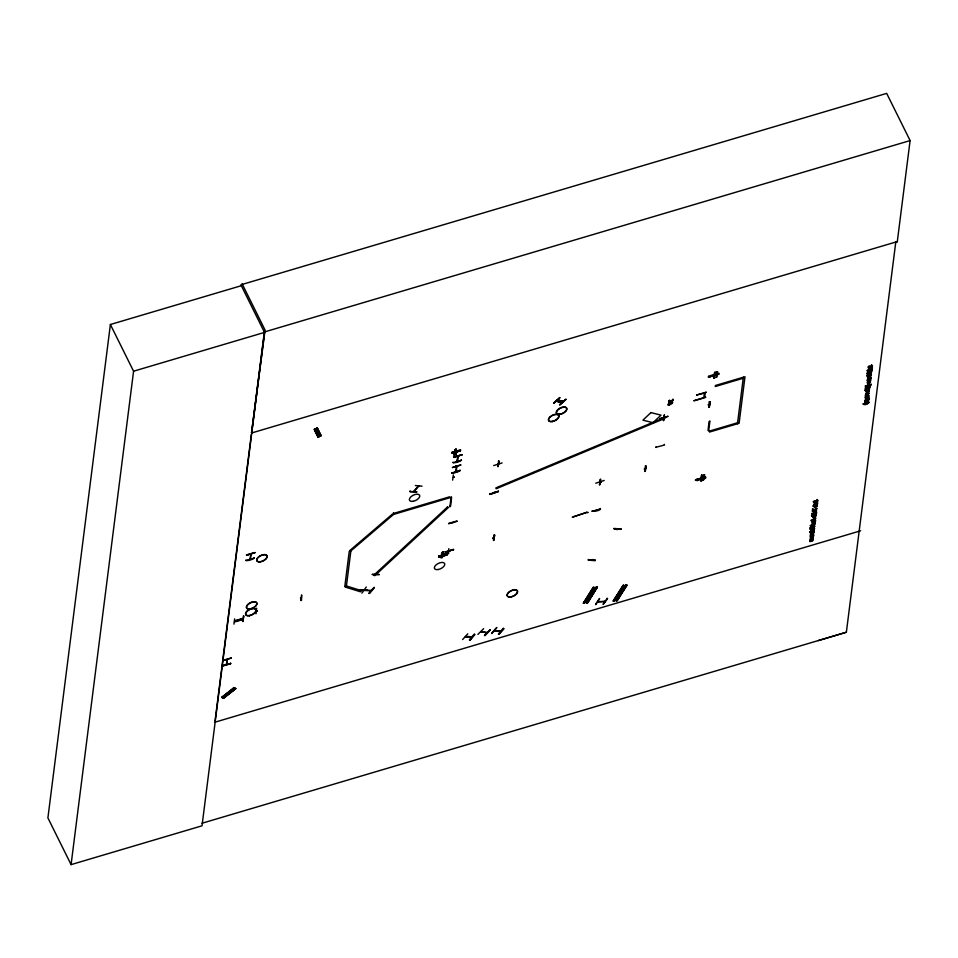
<?xml version="1.0" encoding="UTF-8"?>
<svg xmlns="http://www.w3.org/2000/svg" width="958" height="958" viewBox="0 0 958 958"><rect width="100%" height="100%" fill="white"/><g stroke="black" fill="none" stroke-linecap="round" stroke-linejoin="round"><path stroke-width="1.44" d="M256.648 608.198L256.014 613.791M448.799 548.635L448.56 553.784M452.631 480.126L453.326 474.893M599.852 484.736L600.486 479.108M664.433 414.946L663.439 420.742L664.145 415.425M664.385 414.994L663.666 420.263M811.127 540.025L810.229 541.162L811.127 540.025C809.019 540.276 810.217 537.57 812.815 537.63A1.401 0.719 -26.4 0 1 813.318 537.893L813.043 538.947L812.216 538.719M559.28 401.618L559.951 400.995M480.964 631.741L487.083 632.831M481.73 631.585L481.132 631.478L487.466 632.543M486.592 632.735L487.394 632.508M442.8 554.933L443.159 553.317M456.128 453.912L456.355 451.996L455.745 453.888M701.304 478.078L701.903 476.234L701.34 478.461M714.093 377.44L714.273 375.955M438.788 555.784C438.477 556.885 448.164 555.209 447.158 553.425M705.483 476.844L705.531 478.305L697.149 480.533M443.626 553.185L443.446 554.526M810.468 533.63L814.06 532.277L813.917 531.295M866.391 387.391L869.984 386.05L869.84 385.308M364.256 590.451L371.177 590.703M449.865 506.914L451.134 496.903M573.243 516.841L587.242 512.195L572.285 517.188M709.842 421.532L708.764 430.226L708.034 430.441L709.04 421.736L709.902 420.981M241.32 285.7L110.386 324.511L47.9 817.916L71.084 864.619L202.018 825.808L264.504 332.402L240.889 284.813L886.677 93.381L910.1 140.575L897.299 241.656L895.778 242.111L846.369 632.232L818.276 640.627M71.084 864.619L133.569 371.213L110.386 324.511M215.083 720.727L251.331 434.501M895.79 242.039L897.311 241.584L251.523 433.016L262.672 345M263.043 342.114L264.312 332.007L910.1 140.575M226.292 664.66L227.262 659.882M226.711 664.541L227.274 659.475M233.944 624.137L234.626 618.868M230.459 663.08L230.627 663.762L222.208 666.181M254.133 557.688C255.115 558.993 245.559 561.759 245.739 560.167M246.601 555.305L255.02 552.526L246.41 554.91M250.936 554.071L250.373 559.137M243.32 615.994L243.931 616.15L242.793 621.538L243.512 616.222M393.678 513.404L393.558 514.422L350.868 550.934L349.239 551.413L344.796 586.476L346.425 585.985L361.669 590.703L360.471 591.781L345.215 587.062L346.425 585.985L350.868 550.934L349.802 550.551L392.493 514.039L393.558 514.422L449.482 497.837L449.613 496.819L393.678 513.404L393.391 512.817M459.996 470.103C460.99 471.42 451.434 474.174 451.613 472.593M460.834 465.133L452.475 467.408M461.301 459.804C462.295 461.121 452.739 463.888 452.918 462.295M453.769 457.433L462.199 454.643L453.577 457.038M451.05 497.513L451.637 497.25L450.631 505.956L449.901 506.183M455.852 471.779L456.236 471.18M456.176 465.839L456.738 467.025M457.816 456.224L457.11 461.481L457.517 460.87M455.828 471.719L456.415 466.666M456.834 466.498L456.188 471.611M668.169 404.947C671.786 403.378 668.109 406.539 667.977 404.563M672.54 400.24L668.744 401.809L668.588 401.127M672.648 399.378L672.779 400.264L669.81 401.151L669.678 400.252M673.103 399.246L672.732 400.624M708.645 430.992L708.716 430.381M737.456 423.771L743.36 377.212M814.875 523.942C815.869 525.271 810.037 527.008 810.24 525.307M816.108 514.195C817.102 515.536 811.27 517.26 811.474 515.572M813.354 513.308L811.893 514.183L811.749 513.452M810.66 527.547L810.157 529.463L810.181 527.331M815.378 519.931C816.384 521.427 810.719 521.93 811.079 520.242M812.875 510.039L812.42 511.524L812.516 508.902M810.707 531.618L809.941 532.301L809.797 531.558M816.827 508.518L813.114 510.063L813.043 508.746M810.48 536.145L810.157 535.905M811.043 532.732L810.731 533.271L810.624 532.265M810.899 532.013L810.815 532.66L811.163 531.486M809.989 531.941L810.779 531.031M811.342 529.355L811.019 529.115M812.3 521.787L811.977 521.535M814.563 504.65L814.216 505.752L814.096 504.782M814.3 505.165L812.923 506.267L814.18 504.207M813.414 531.439L814.216 531.031L810.971 531.427M817.473 503.453L814.372 504.591M812.396 527.032L811.905 528.852L811.869 527.187M814.132 516.266C811.725 517.152 814.935 518.362 813.941 515.871M815.45 505.836C813.055 506.71 816.276 507.872 815.258 505.453M811.654 520.278L813.881 520.481L813.797 519.236M811.977 540.659C814.623 541.066 811.869 537.893 810.229 540.204A1.497 0.766 -26.4 0 0 809.714 540.827C809.558 542.599 812.959 540.911 811.354 539.51M812.731 517.069C812.564 518.841 815.965 517.164 814.372 515.751M816.3 506.471C818.946 506.878 816.204 503.704 814.563 506.016A1.497 0.766 -26.4 0 0 814.049 506.638C813.893 508.423 817.282 506.734 815.689 505.321M815.581 520.314L814.372 520.433L814.312 518.985M817.198 499.884C820.946 501.752 810.743 502.243 813.713 501.453A1.533 0.79 -26.4 0 1 814.228 500.902C815.593 499.98 818.635 502.651 817.006 499.465M814.611 526.014L814.06 528.301L814.037 526.541M810.684 536.54C808.516 538.54 814.528 537.713 813.318 536.217M813.51 536.6L810.684 537.175L813.629 535.666L813.486 534.923M810.48 533.905C809.223 536.468 814.084 535.821 813.593 534.085M811.534 529.75C809.342 531.75 815.414 530.924 814.18 529.427M814.372 529.81L811.546 530.385L814.492 528.876L814.348 528.133M812.492 522.17C810.336 524.17 816.348 523.343 815.138 521.847M815.33 522.23L812.504 522.805L815.45 521.296L815.33 520.314M814.504 519.368L815.629 517.991M813.546 513.692C811.797 516.302 818.216 514.015 816.384 512.075M813.378 511.057C812.156 513.584 816.946 512.997 816.479 511.237M813.067 510.434L817.018 508.902M814.755 505.046L817.665 503.848M814.264 501.968C813.258 504.698 817.473 504.722 817.581 502.579M868.87 402.013C869.169 403.929 863.673 405.881 863.05 403.749M869.397 388.78C867.325 391.259 863.409 391.319 866.188 388.924M871.169 384.122L871.313 384.948L869.804 384.769A4.048 2.072 -26.4 0 0 868.475 385.02L867.11 385.571A4.287 2.191 -26.4 0 0 866.02 386.23L865.445 386.685L865.314 385.858M871.552 371.752C872.546 373.093 866.715 374.817 866.93 373.129M867.301 370.135C867.098 371.824 872.93 370.099 871.936 368.758M865.781 387.822L865.349 388.78L865.206 387.99M866.858 375.153C865.924 378.542 872.499 376.506 871.289 373.836M867.948 370.758L867.505 371.716L867.265 370.483M867.313 375.368L867.96 376.59L868.619 374.985M871.481 364.735C873.109 367.92 870.056 365.249 868.702 366.172A1.533 0.79 -26.4 0 0 868.176 366.722L868.223 367.86L868.738 367.237M869.289 398.085L868.834 400.037L865.038 400.947A1.617 0.826 -26.4 0 1 864.918 400.324L868.056 399.019L867.589 399.749M865.457 397.462L865.134 397.223M866.008 394.037L865.709 394.576L865.565 393.834M866.643 388.792L866.379 389.307M865.002 390.409L866.26 388.349M869.66 386.697C870.618 387.942 866.128 389.271 866.343 387.679M866.966 386.505L866.667 387.032L866.511 386.29M867.313 380.146L867.78 381.056L867.253 380.434M867.876 379.26L867.577 379.799L867.433 379.057M871.828 369.632C872.786 370.878 868.283 372.207 868.499 370.614M869.553 387.595L866.451 388.732M866.056 401.677C863.613 402.588 866.858 403.737 865.864 401.294M867.421 390.852C865.014 391.738 868.223 392.948 867.23 390.469M869.145 377.26C866.727 378.147 869.948 379.332 868.954 376.877M869.11 374.841L869.96 376.123L870.738 374.35M866.906 402.312C869.553 402.719 866.798 399.558 865.158 401.857A1.497 0.766 -26.4 0 0 864.643 402.492C864.487 404.264 867.888 402.576 866.283 401.163M868.271 391.487C870.918 391.894 868.176 388.72 866.535 391.032A1.497 0.766 -26.4 0 0 866.02 391.654C865.864 393.439 869.253 391.75 867.661 390.337M869.996 377.895C872.642 378.302 869.888 375.129 868.247 377.44A1.497 0.766 -26.4 0 0 867.744 378.063C867.577 379.847 870.978 378.159 869.385 376.745M871.672 365.154C875.013 367.728 867.553 365.417 868.93 367.632M865.649 397.845L865.373 399.007L868.439 398.265L865.649 398.48L868.607 396.971L868.451 396.241M865.433 394.935C864.104 397.69 868.786 397.331 868.559 395.391M866.2 394.433C864.128 396.325 869.78 393.187 868.882 392.852M866.834 389.188L869.744 387.99M867.553 381.751C865.565 383.966 870.666 383.691 870.283 381.811M870.475 382.194C864.99 384.038 869.541 381.595 870.427 380.625M868.104 382.098C866.607 380.302 871.696 381.092 870.582 379.44M868.08 379.643C866.116 381.895 873.732 376.949 869.577 377.129M452.128 452.188L460.523 449.829L460.391 450.895L452.008 453.266L452.152 452.2M438.92 556.287L447.35 553.808L447.218 554.874L438.836 557.233L438.98 556.179M455.804 454.056L456.032 452.32M456.092 453.984L456.319 452.236M460.379 450.667L460.499 449.817M710.333 376.686L710.465 375.62L718.847 373.261L718.704 374.327L710.165 376.195M697.161 480.665L697.101 479.204M714.117 377.488L714.369 375.548M701.364 478.258L701.879 476.437M251.523 433.016L265.079 330.079L242.087 283.76M256.493 611.336L257.427 610.869L256.576 611.108M301.04 600.546L301.638 594.906L301.507 600.415L300.848 600.163M453.457 477.324L454.272 477.252M453.517 549.82C454.248 547.653 445.482 554.718 444.991 551.616M453.074 522.637L452.739 522.781M449.625 550.599L449.23 550.814M502.112 462.93L493.681 465.588M497.645 465.001L498.124 464.51M498.519 461.073L499.19 461.325L498.004 466.738L498.603 461.085M498.483 491.682C482.389 495.801 491.789 494.831 498.34 491.011M493.825 537.929L492.891 538.204L493.741 537.761M493.729 537.953L492.975 538.168M494.663 535.067L493.478 540.468L494.005 534.803M494.627 535.031L493.933 540.324M595.756 483.215L604.163 480.449M592.008 510.985C591.697 511.931 601.612 510.77 600.391 508.53M600.223 479.575L599.492 484.916L600.678 479.503M596.175 510.159L596.547 510.051M644.495 468.929L645.249 468.737M645.333 471.312L646.027 466.019L644.878 471.468L645.405 465.804M659.715 418.73L668.133 416.299L659.739 418.754M656.098 447.494L655.943 446.811M663.631 418.442L664.11 417.856M665.175 417.784L664.277 417.88M708.261 404.839L709.171 404.743M708.824 407.294C709.734 393.558 710.189 409.773 708.621 406.899M709.938 401.845L709.219 407.114L709.998 401.857L709.351 401.63M360.052 590.08L367.022 589.972M455.05 454.367L454.044 455.014L454.882 449.709L453.936 455.086L455.409 454.667L456.056 448.967M455.026 454.727L455.888 449.062M458.487 451.314L456.367 451.972M442.991 552.143L441.997 557.556L442.859 551.892M443.231 552.191L441.746 552.61L440.919 557.927L442.392 557.496L443.039 551.796M445.458 554.143L443.338 554.754M709.459 376.686L708.321 377.248L708.561 376.219M714.153 375.524L713.482 375.536M713.662 378.111C716.632 360.268 712.153 389.451 715.375 372.494L717.566 371.884L716.584 377.248L713.47 377.727M696.442 479.515L695.304 480.078L696.43 479.539M717.314 371.92L716.572 377.236M701.124 478.353L700.454 478.365M700.825 480.473L703.292 480.102L704.549 474.713L703.555 480.078L700.645 480.94L701.448 475.192M700.957 480.736L701.831 475.12M701.352 480.676L701.963 475.384M471.276 637.489C474.473 636.783 463.588 635.92 465.935 636.878M591.852 560.107L592.643 559.496L592.092 560.119M617.395 529.067L616.832 529.69L617.599 529.163M669.271 400.372L668.78 401.522M815.042 502.231L815.306 503.692L816.97 501.944A1.233 0.635 -26.4 0 1 817.569 501.872L817.222 502.675M813.941 510.889L814.204 512.35L815.881 510.602A1.233 0.635 -26.4 0 1 816.479 510.53L816.132 511.332M811.055 533.738L811.318 535.199L812.983 533.45A1.233 0.635 -26.4 0 1 813.582 533.378L813.234 534.193M866.02 394.768L866.283 396.504L867.96 394.756A1.233 0.635 -26.4 0 1 868.547 394.684L868.75 395.786M865.361 400.408L867.709 399.522L865.493 400.815M816.036 503.477L817.402 502.375L815.845 503.094M814.935 512.135L816.312 511.033L814.743 511.752M812.049 534.983L813.414 533.881L811.845 534.6M867.014 396.301L868.391 395.199L866.822 395.905M812.216 524.733L814.695 523.798L812.348 525.14M812.408 539.115C814.312 537.222 809.247 538.264 810.707 539.617M413.473 491.682L418.598 485.91M816.503 506.854L816.946 505.776L815.881 505.704M814.983 516.901L815.665 516.326L814.563 516.134M812.168 541.042L812.624 539.965L811.558 539.893M868.463 391.87L868.918 390.792L867.852 390.72M223.25 697.975L235.656 688.419L233.92 687.593L221.801 697.4L223.525 698.178L235.836 688.586L223.585 698.119M221.825 697.256L222.388 697.652L234.482 687.964L222.16 697.412M456.786 460.355L457.217 460.954M455.828 471.336L455.685 470.713M595.134 560.646L588.236 560.167L588.32 559.472M595.325 560.406L588.44 559.795L595.229 559.975M457.553 461.265L458.116 456.14M416.826 492.113L409.952 491.574L416.73 491.694M318.068 437.195L314.308 429.639L317.158 428.01L321.146 435.686L317.996 437.207M316.619 428.274L320.595 435.974M320.846 435.591L317.158 428.01L320.882 435.662M318.14 437.028C321.469 435.231 308.248 419.855 318.415 437.028M583.41 603.145L584.739 603.061L594.211 587.35L583.41 603.145L593.433 587.446M584.344 602.929L593.84 587.23M586.739 602.774L596.535 587.218M586.667 602.786L596.211 587.086L586.476 602.941M587.218 602.881L597.289 587.146L587.242 602.905L596.954 587.038L596.044 587.266M613.18 601.049L623.239 585.314L613.18 601.049L614.018 601.001M623.49 585.314L614.186 600.834M625.909 585.003L616.245 600.846L627.059 585.063L617.263 600.63M616.245 600.846L625.873 584.859L626.724 584.943L617.024 600.81M560.286 401.234L559.688 401.725M583.434 603.157L593.098 587.278M597.241 587.182L587.805 602.857M626.269 585.146L616.832 600.81M813.605 531.81L811.354 531.87M562.31 402.516L556.394 400.588M815.174 517.308L815.809 515.691L813.246 516.446A1.497 0.766 -26.4 0 0 812.731 517.069M595.732 604.63L599.564 598.834M597.828 601.911L598.582 601.66M604.426 601.66L605.312 601.432M603.121 604.043L607.18 598.522M361.908 593.134L366.291 587.026M369.129 593.457C378.182 581.374 373.381 590.487 368.938 593.074M379.332 574.644L372.051 574.441L379.009 574.417M367.213 590.367L359.909 589.721M300.477 598.091L301.411 597.828M601.241 481.958L600.307 482.233M645.105 468.965L644.459 469.169M614.066 528.816L621.239 529.008L613.874 528.433M462.666 639.513L467.791 633.813M474.533 634.412L469.887 640.315L474.905 634.519L474.342 634.112L469.324 639.884M496.771 627.801L491.741 633.549M501.07 631.31L494.292 630.915L495.07 630.687M500.627 631.226L494.376 630.903M498.399 633.945L503.417 628.173M498.938 634.34L503.956 628.568L498.591 634.34M409.964 491.622L410.06 490.915M415.377 485.538L422.047 486.173M867.098 402.707L867.541 401.63L866.475 401.558M477.898 634.4L483.634 628.676M484.437 635.166L484.988 635.609L490.436 629.861M815.929 512.997C809.929 514.242 817.222 515.572 815.737 512.602M870.942 372.387C872.702 368.938 865.014 375.308 870.75 371.991M315.23 429.208L318.93 436.788M318.583 436.956L314.428 429.352L318.2 437.004M871.217 371.86L871.852 371.213L868.942 371.884A1.413 0.719 -26.4 0 0 868.451 372.458A1.641 0.838 -26.4 0 0 868.559 373.093L867.122 373.512M814.54 524.038L815.042 523.308L812.264 524.074A1.413 0.719 -26.4 0 0 811.773 524.637A1.641 0.838 -26.4 0 0 811.881 525.271L810.432 525.702M867.158 386.888L866.583 387.786M811.234 533.115L810.66 534.013M665.068 417.844L664.361 418.047M644.411 468.977L645.165 468.761M553.76 403.306L559.723 397.486M553.868 403.366L559.891 397.774L553.688 403.079M566.082 399.438L559.592 404.659M867.78 381.056L867.744 382.146M869.098 402.396L866.068 404.06L863.266 404.12M221.897 697.364L234.135 687.832M223.382 698.107L235.62 688.347M250.864 554.598L249.978 559.352M865.505 386.254L868.523 384.685L871.361 384.517M364.327 590.224L371.381 590.451M413.76 491.694L418.838 485.946M471.887 637.513L465.277 636.878M494.268 492.089L494.591 492.101M708.285 404.803L709.016 404.587M623.969 585.278L614.473 600.977M314.811 430.13L317.529 428.789M315.062 430.645L317.781 429.292M315.433 431.411L318.152 430.07M315.769 432.094L318.487 430.741M316.14 432.86L318.87 431.519M317.745 436.153L320.475 434.812M811.27 520.625L815.821 518.386M811.845 520.673L813.989 519.619M557.52 399.917L563.4 401.51M563.112 401.749L557.125 399.953L562.945 401.558M614.102 528.684L620.976 529.211M300.656 598.02L301.207 598.115M601.061 482.042L600.474 482.209M598.008 601.648L605.228 601.432L597.696 601.911M133.569 371.213L264.504 332.402M453.745 457.313L462.139 454.834M453.074 462.666L461.469 460.223M743.228 378.242L715.267 386.529L715.398 385.511L744.989 376.734L739.097 423.292L709.495 432.058L709.627 431.04L737.588 422.753M867.493 370.518L872.127 369.153M246.577 555.185L254.96 552.706M868.69 371.009L872.02 370.027M867.05 375.536L871.481 374.219M867.505 375.752L868.81 375.368M869.301 375.225L870.942 374.746M254.289 558.095L245.883 560.502M867.625 379.44L870.954 378.458M867.445 380.817L870.774 379.835M870.63 381.021L867.888 381.727M866.703 386.685L870.032 385.703M866.535 388.074L869.852 387.08M864.966 390.541L869.589 389.176M865.757 394.229L869.074 393.247M865.325 397.606L868.655 396.624M868.714 398.265L869.493 398.48M867.78 400.145L868.906 398.672M587.278 512.746L588.26 512.446M234.65 620.808L243.2 618.329M234.782 621.107L243.14 618.509M242.949 618.916L234.566 621.407M234.662 621.97L243.057 619.491M243.26 621.395L242.649 621.251M222.939 660.385L231.357 657.918M222.915 660.589L231.297 658.11M222.076 665.57L230.627 663.499M222.232 665.942L230.662 663.475M811.941 513.835L816.575 512.458M811.677 515.955L816.3 514.578M812.168 521.93L815.498 520.948M810.372 527.726L814.803 526.409M810.851 527.93L812.061 527.571M812.588 527.415L814.24 526.936M811.21 529.511L814.54 528.529M810.779 532.911L814.108 531.929M810.348 536.3L813.677 535.318M214.903 722.212L860.679 530.78M202.03 823.245L846.369 632.232M454.775 449.793L456.248 449.362M714.668 372.758L717.578 371.896M713.638 375.5L708.908 376.901L709.124 376.003M456.128 451.841L458.511 451.134M708.86 377.141L713.602 375.692M701.639 475.587L704.549 474.725M695.879 479.73L700.609 478.329M443.099 554.67L445.614 553.892M695.843 479.97L700.573 478.521M499.118 461.289L497.885 466.354M453.541 477.3L454.296 477.072M448.727 523.739L457.11 521.284M646.063 466.055L644.974 471.384M592.152 511.356L600.522 508.854M300.62 598.259L301.327 597.852M256.636 611.3L257.307 611.072M451.984 453.038L460.391 450.583M713.099 375.632L714.177 375.344M700.07 478.461L701.16 478.174M603.312 604.438L607.576 598.594L606.977 598.235M250.529 554.682L250.158 553.916M232.686 688.574L234.387 689.329M227.417 692.778L229.118 693.532M226.196 693.76L227.896 694.514M225.106 694.634L226.806 695.388M223.873 695.616L225.573 696.37M223.058 696.274L224.759 697.029M374.003 587.649L369.525 593.457M452.439 467.612L460.666 464.846M866.715 388.206L866.882 388.828M868.211 395.498L868.714 396.133M868.295 397.522L868.439 398.265M864.703 400.624L864.846 401.342M814.635 504.064L814.803 504.686M811.246 530.9L811.402 531.522M669.69 404.132L669.846 404.767M664.325 444.356L664.481 445.039L656.098 447.23M599.504 598.487L595.636 604.294M489.945 493.466L490.101 494.148L498.471 491.334M457.182 460.187L457.601 460.894M456.475 465.756L456.882 466.522M456.08 465.983L456.463 466.642M456.942 521.008L448.56 523.451M496.675 627.478L491.646 633.262M234.566 621.467L243.069 619.239M451.769 473.012L460.151 470.486L451.757 473.264M447.206 554.862L438.836 557.233M697.244 479.707L705.603 477.276L697.244 479.707M696.61 395.007L704.358 393.115L703.783 397.642C677.318 405.617 712.369 395.774 704.633 397.426L705.208 392.864L706.345 392.121L696.61 395.007M710.345 376.374L718.716 374.003L710.345 376.374M872.379 367.824L872.331 368.04A1.425 0.73 -26.4 0 1 871.84 368.638L869.253 369.405A1.425 0.73 -26.4 0 1 868.882 369.058L868.93 368.662A1.437 0.73 -26.4 0 1 869.421 368.052L871.469 367.261L872.379 367.824M869.397 368.591C871.624 370.303 872.846 365.645 869.397 368.591M668.492 403.45C672.612 406.443 675.45 398.384 668.492 403.45M668.971 403.378C672.372 404.731 673.69 400.157 668.971 403.378M556.215 401.127L562.083 402.779L556.215 401.127M490.113 629.741L484.628 635.549L490.137 629.789M650.937 412.587L642.926 420.155L653.021 422.718L661.02 415.149L650.937 412.587M565.771 399.294L559.735 404.959L565.795 399.33M447.386 507.093L373.728 575.315L374.865 575.626L448.524 507.405L447.386 507.093M662.996 418.179L495.921 487.873L496.112 488.784L663.187 419.089L662.996 418.179M453.517 549.485L445.147 552.024L453.565 549.545M438.141 569.543A5.664 2.898 -26.4 0 0 444.644 563.508A5.664 2.898 -26.4 0 0 435.914 565.04A5.664 2.898 -26.4 0 0 438.141 569.543M250.278 609.001A5.688 2.91 -26.4 0 0 256.804 602.953A5.688 2.91 -26.4 0 0 248.038 604.486A5.688 2.91 -26.4 0 0 250.278 609.001M250.194 608.833A5.688 2.91 -26.4 0 0 256.72 602.774A5.688 2.91 -26.4 0 0 247.942 604.318A5.688 2.91 -26.4 0 0 250.194 608.833M249.427 615.719A5.688 2.91 -26.4 0 0 255.954 609.671A5.688 2.91 -26.4 0 0 247.176 611.204A5.688 2.91 -26.4 0 0 249.427 615.719M249.331 615.539A5.688 2.91 -26.4 0 0 255.858 609.492A5.688 2.91 -26.4 0 0 247.092 611.024A5.688 2.91 -26.4 0 0 249.331 615.539M260.229 561.879A5.652 2.898 -26.4 0 0 267.114 555.987A5.652 2.898 -26.4 0 0 258.588 557.101A5.652 2.898 -26.4 0 0 260.229 561.879M260.133 561.723A5.688 2.91 -26.4 0 0 267.066 555.796A5.688 2.91 -26.4 0 0 258.48 556.933A5.688 2.91 -26.4 0 0 260.133 561.723M413.137 501.297A5.652 2.898 -26.4 0 0 419.628 495.274A5.652 2.898 -26.4 0 0 410.91 496.795A5.652 2.898 -26.4 0 0 413.137 501.297M510.973 596.99A5.664 2.898 -26.4 0 0 517.464 590.966A5.664 2.898 -26.4 0 0 508.734 592.487A5.664 2.898 -26.4 0 0 510.973 596.99M510.865 596.81A5.688 2.91 -26.4 0 0 517.392 590.763A5.688 2.91 -26.4 0 0 508.626 592.295A5.688 2.91 -26.4 0 0 510.865 596.81M552.311 421.58A5.676 2.91 -26.4 0 0 558.825 415.533A5.676 2.91 -26.4 0 0 550.072 417.065A5.676 2.91 -26.4 0 0 552.311 421.58M552.227 421.424A5.688 2.91 -26.4 0 0 558.754 415.365A5.688 2.91 -26.4 0 0 549.988 416.91A5.688 2.91 -26.4 0 0 552.227 421.424M560.191 414.299A5.676 2.91 -26.4 0 0 566.705 408.264A5.676 2.91 -26.4 0 0 557.951 409.796A5.676 2.91 -26.4 0 0 560.191 414.299M560.107 414.131A5.688 2.91 -26.4 0 0 566.621 408.072A5.688 2.91 -26.4 0 0 557.855 409.605A5.688 2.91 -26.4 0 0 560.107 414.131"/></g></svg>
